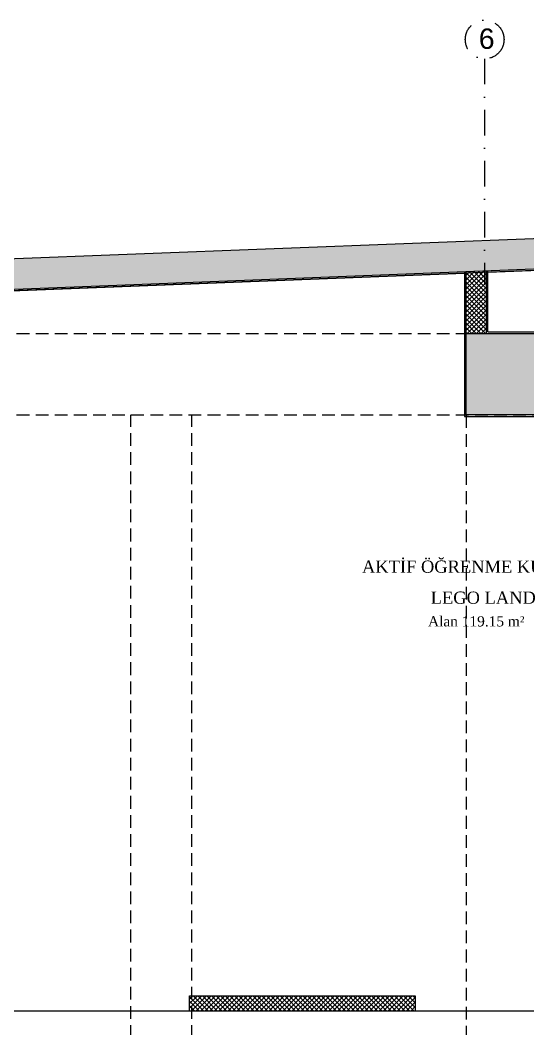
# Model space of a CAD drawing. Header units: millimetres. Extents: x -29311 to -3405, y 28913 to 42880.
# Drawn here: x -25575 to -25077, y 40495 to 41486 of the extents above; entities that cross this region are included whole.
import ezdxf
from ezdxf.enums import TextEntityAlignment as Align

# ---------------------------------------------------------------- set-up
doc = ezdxf.new("R2010")
doc.units = ezdxf.units.MM
for name, pattern in [('DASHDOT', [1, 0.5, -0.25, 0, -0.25]), ('DASHDOT2', [0.5, 0.25, -0.125, 0, -0.125]), ('HIDDEN', [0.375, 0.25, -0.125])]:
    doc.linetypes.add(name, pattern=pattern)
for name, color, linetype in [('A-AKS', 57, 'DASHDOT'), ('A-AKS.', 57, 'DASHDOT2'), ('A-BA', 1, 'Continuous'), ('A-BA-HIDDEN', 136, 'HIDDEN'), ('A-DOSEME-GOR0.1', 77, 'Continuous'), ('A-DUVAR', 53, 'Continuous'), ('A-DUVAR-TARAMA', 251, 'Continuous'), ('A-MERDIVEN', 125, 'Continuous'), ('A-SIVA-IC', 97, 'Continuous'), ('A-YAZI', 136, 'Continuous')]:
    doc.layers.add(name, color=color, linetype=linetype)
doc.layers.add('tarama-betonarme', color=252, linetype='Continuous', lineweight=13)
doc.styles.add('text1', font='arial.ttf')
doc.styles.add('YAZ-50', font='times.ttf', dxfattribs={"width": 0.9})
pattern_1 = [(45, (-75202.6075, 54657.0166), (-4.4194174, 4.4194174), []), (45, (-75198.188, 54657.0166), (-4.4194174, 4.4194174), [7.8125, -1.5625, 0, -1.5625])]

# ---------------------------------------------------------------- blocks, each defined once
blk = doc.blocks.new('AKS')
at = {"layer": 'A-AKS.', "ltscale": 100}
blk.add_line((3262.28, 2276.69), (3262.28, 2054.95), dxfattribs=at)
blk.add_circle((3262.28, 2295.69), 19, dxfattribs=at)
at = {"layer": 'A-AKS.', "ltscale": 100, "insert": (3256.52, 2306.51), "char_height": 20, "width": 18.8945, "attachment_point": 1, "style": 'text1'}
blk.add_mtext('6', dxfattribs=at)
blk = doc.blocks.new('2. bodrum kat kirişileri')
at = {"layer": 'A-BA-HIDDEN', "ltscale": 50}
for points in [[(1806.63, -21214.55), (1806.63, -21155.52)], [(146.63, -21214.56), (3432.13, -21214.56), (3432.13, -22464.94)], [(146.63, -21294.56), (3352.13, -21294.56), (3352.13, -22464.94)], [(1477.46, -22074.94), (1477.46, -21294.55)], [(1537.46, -22074.94), (1537.46, -21294.55)], [(1806.63, -21294.56), (1806.63, -22735.07)]]:
    blk.add_lwpolyline(points, dxfattribs=at)

msp = doc.modelspace()

# ---------------------------------------------------------------- hatches: boundary and pattern name
at = {"layer": 'A-DUVAR-TARAMA'}
h = msp.add_hatch(dxfattribs=at)
h.set_pattern_fill('ANSI37', color=256, style=0)
h.set_pattern_definition([(45, (-109570.7818, 24665.6312), (-2.24506403, 2.24506403), []), (135, (-109570.7818, 24665.6312), (-2.24506403, -2.24506403), [])])
h.paths.add_polyline_path([(-25137.28, 41238.87), (-25117.28, 41239.65), (-25117.28, 41178.15), (-25137.28, 41178.15)])
h = msp.add_hatch(dxfattribs=at)
h.set_pattern_fill('ANSI37', color=256, angle=-90, style=0)
h.set_pattern_definition([(315, (-46542.6828, 126736.2067), (2.24506403, 2.24506403), []), (45, (-46542.6828, 126736.2067), (-2.24506403, 2.24506403), [])])
h.paths.add_polyline_path([(-25408.78, 40512.77), (-25408.78, 40527.77), (-25187.28, 40527.77), (-25187.28, 40512.77)])
at = {"layer": 'tarama-betonarme'}
h = msp.add_hatch(dxfattribs=at)
h.set_pattern_fill('ANSI35', color=256, scale=25, style=0)
h.set_pattern_definition(pattern_1)
h.paths.add_polyline_path([(-28111.42, 39307.05), (-28347.33, 41114.45), (-23542.77, 41300.68), (-23161.07, 39324.64)], flags=16)
h.paths.add_polyline_path([(-28137.74, 39276.95), (-28381.33, 41143.15), (-23518.2, 41331.65), (-23124.74, 39294.77)])
h = msp.add_hatch(dxfattribs=at)
h.set_pattern_fill('ANSI35', color=256, scale=25, style=0)
h.set_pattern_definition(pattern_1)
h.paths.add_polyline_path([(-25137.28, 41178.15), (-25057.28, 41178.15), (-25057.28, 41098.15), (-25137.28, 41098.15)])
h.paths.add_polyline_path([(-25967.28, 41178.15), (-25887.28, 41178.15), (-25887.28, 41098.15), (-25967.28, 41098.15)])
h.paths.add_polyline_path([(-26797.28, 41178.15), (-26717.28, 41178.15), (-26717.28, 41098.15), (-26797.28, 41098.15)])
h.paths.add_polyline_path([(-23591.79, 41178.15), (-23511.79, 41178.15), (-23511.79, 41098.15), (-23591.79, 41098.15)])

# ---------------------------------------------------------------- linework, layer by layer
at = {"layer": 'A-BA'}
for p, q in [((-27478.36, 41178.15), (-23518.2, 41331.65)), ((-27451.79, 41149.16), (-23517.04, 41301.68))]:
    msp.add_line(p, q, dxfattribs=at)
msp.add_lwpolyline([(-25137.28, 41178.15), (-25057.28, 41178.15), (-25057.28, 41098.15), (-25137.28, 41098.15)], close=True, dxfattribs=at)
msp.add_lwpolyline([(-25137.28, 41178.15), (-25057.28, 41178.15), (-25057.28, 41098.15), (-25137.28, 41098.15)], close=True, dxfattribs=at)
at = {"layer": 'A-DOSEME-GOR0.1'}
msp.add_line((-24245.78, 40512.77), (-25887.28, 40512.77), dxfattribs=at)
at = {"layer": 'A-DUVAR'}
for p, q in [((-25137.28, 41178.15), (-25137.28, 41238.87)), ((-25117.28, 41178.15), (-25117.28, 41239.65))]:
    msp.add_line(p, q, dxfattribs=at)
msp.add_lwpolyline([(-25408.78, 40512.77), (-25408.78, 40527.77), (-25187.28, 40527.77), (-25187.28, 40512.77)], close=True, dxfattribs=at)
at = {"layer": 'A-SIVA-IC'}
msp.add_line((-25115.78, 41179.65), (-25115.78, 41239.65), dxfattribs=at)
for points in [[(-24243.78, 41272.01), (-26665.31, 41178.15)], [(-25115.78, 41238.21), (-24245.03, 41271.96)], [(-25886.47, 41208.33), (-25138.78, 41237.31)], [(-25138.78, 41238.87), (-25138.78, 41096.65), (-25047.78, 41096.65)], [(-25115.78, 41179.65), (-25055.78, 41179.65), (-25055.78, 41114.65), (-24421.59, 41114.65)]]:
    msp.add_lwpolyline(points, dxfattribs=at)

# ---------------------------------------------------------------- block references
at = {"layer": 'A-AKS'}
msp.add_blockref('AKS', (-28381.33, 39171.08), dxfattribs=at)
at = {"layer": 'A-MERDIVEN'}
msp.add_blockref('2. bodrum kat kirişileri', (-26943.91, 62392.7), dxfattribs=at)

# ---------------------------------------------------------------- texts
at = {"layer": 'A-YAZI', "style": 'YAZ-50'}
for s, height, p in [('AKTİF ÖĞRENME KÜTÜPHANE ', 12, (-25105.81, 40943.17)), ('LEGO LAND', 12, (-25120.43, 40912.7)), ('Alan 119.15 m²', 10, (-25127.31, 40890.49))]:
    msp.add_text(s, height=height, dxfattribs=at).set_placement(p, align=Align.CENTER)

doc.saveas('drawing.dxf')
